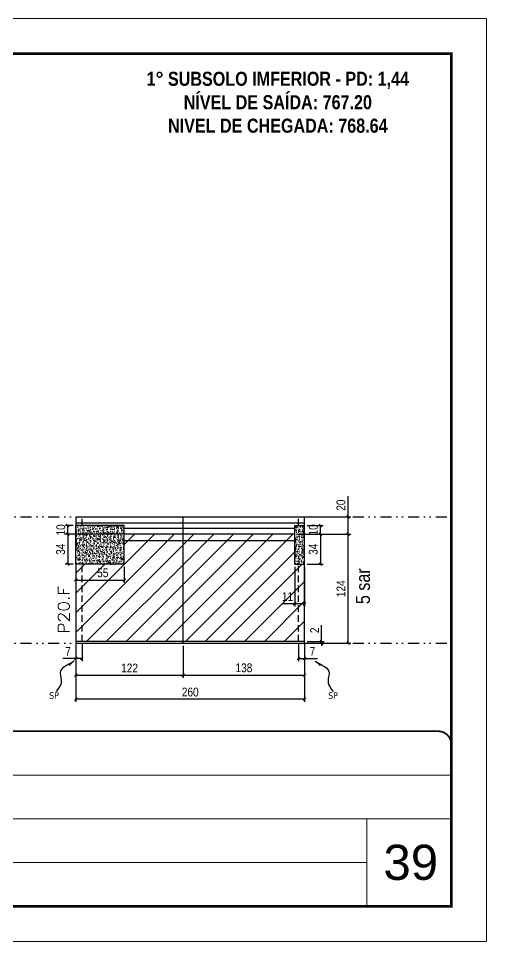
# Model space of a CAD drawing. Extents: x 14400 to 27878, y -21631 to 6985.
# Drawn here: x 18537 to 19068, y -4402 to -3352 of the extents above; entities that cross this region are included whole.
import ezdxf

# ---------------------------------------------------------------- set-up
doc = ezdxf.new("R2010")
doc.units = 0
for name, pattern in [('CONTINUO', [0]), ('DASHED', [0.75, 0.5, -0.25]), ('DIVIDE2', [0.625, 0.25, -0.125, 0, -0.125, 0, -0.125]), ('HIDDEN', [0.375, 0.25, -0.125])]:
    doc.linetypes.add(name, pattern=pattern)
for name, color, linetype, lineweight in [('CARIMBO', 255, 'Continuous', 9), ('Folhas', 255, 'Continuous', 9), ('Hachura', 251, 'Continuous', 9), ('SARRAFO DE PRESSAO', 251, 'DASHED', 9), ('Texto Seção', 7, 'Continuous', 15)]:
    doc.layers.add(name, color=color, linetype=linetype, lineweight=lineweight)
for name, color, linetype in [('COTA', 241, 'Continuous'), ('NOMENCLATURA', 7, 'Continuous'), ('Nível', 160, 'Continuous'), ('Painéis', 200, 'Continuous'), ('SARR_2.2x7', 40, 'Continuous'), ('Sarrafo de Pressão', 42, 'HIDDEN'), ('texto', 7, 'Continuous')]:
    doc.layers.add(name, color=color, linetype=linetype)
doc.styles.add('ARIAL', font='arial.ttf')
doc.styles.add('ARIAL_NARROW', font='ARIALN.TTF', dxfattribs={"height": 0.2})
doc.styles.add('COTA TECNICA', font='techl___.ttf', dxfattribs={"height": 10})
doc.styles.add('COTA TECNICA-50', font='techl___.ttf', dxfattribs={"height": 10})
doc.styles.add('REGUA-120', font='ROMANS.shx', dxfattribs={"height": 15})
doc.styles.add('ROMANC', font='techb___.ttf', dxfattribs={"height": 2.5})
doc.styles.get("Standard").update_dxf_attribs({"font": 'arial.ttf'})
doc.dimstyles.new('COTA PAINEL-50', dxfattribs={"dimtxt": 10, "dimasz": 3, "dimexe": 3, "dimexo": 3, "dimgap": 3, "dimtad": 1, "dimdec": 1, "dimzin": 12, "dimdsep": 46, "dimtxsty": 'COTA TECNICA-50', "dimblk1": 'OBLIQUE', "dimblk2": 'OBLIQUE', "dimsah": 1, "dimcen": 0.9, "dimclrd": 4, "dimclre": 4, "dimclrt": 240, "dimadec": 1, "dimazin": 3, "dimtfac": 1, "dimtdec": 1, "dimtmove": 0, "dimatfit": 3, "dimfxl": 1, "dimtolj": 1, "dimtzin": 12, "dimarcsym": 0})
doc.dimstyles.new('PAINEL', dxfattribs={"dimtxt": 10, "dimasz": 3, "dimexe": 3, "dimexo": 3, "dimgap": 3, "dimtad": 1, "dimdec": 1, "dimzin": 12, "dimdsep": 46, "dimtxsty": 'COTA TECNICA', "dimblk1": 'OBLIQUE', "dimblk2": 'OBLIQUE', "dimsah": 1, "dimcen": 0.9, "dimclrd": 4, "dimclre": 4, "dimclrt": 240, "dimadec": 1, "dimazin": 3, "dimtfac": 1, "dimtdec": 1, "dimtmove": 0, "dimatfit": 3, "dimfxl": 1, "dimtolj": 1, "dimtzin": 12, "dimarcsym": 0})
doc.dimstyles.get("Standard").update_dxf_attribs({"dimtxt": 0.18, "dimasz": 0.18, "dimexe": 0.18, "dimexo": 0.0625, "dimgap": 0.09, "dimtad": 0, "dimtih": 1, "dimtoh": 1, "dimdec": 4, "dimzin": 0, "dimdsep": 46, "dimtxsty": 'Standard', "dimcen": 0.09, "dimadec": 0, "dimazin": 0, "dimtfac": 1, "dimtdec": 4, "dimtofl": 0, "dimtmove": 0, "dimatfit": 3, "dimfxl": 1, "dimtolj": 1, "dimtzin": 0, "dimarcsym": 0})

# ---------------------------------------------------------------- blocks, each defined once
blk = doc.blocks.new('9999999999')
at = {"color": 30, "linetype": 'CONTINUO'}
for p, q in [((98564.6, 34379.6), (99584, 34379.6)), ((98564.6, 34329.8), (99488, 34329.8)), ((99584, 34329.8), (99488, 34329.8)), ((99488, 34329.8), (99488, 34230.2)), ((98564.6, 34280), (99488, 34280))]:
    blk.add_line(p, q, dxfattribs=at)
at = {"color": 30, "linetype": 'CONTINUO', "const_width": 2}
blk.add_lwpolyline([(99584, 34230.2), (99584, 34414.4, 0.414214), (99569, 34429.4), (98229, 34429.4, 0.414214), (98214, 34414.4), (98214, 34245.2, 0.414214), (98229, 34230.2), (99584, 34230.2)], format="xyb", dxfattribs=at)
at = {"layer": 'Folhas'}
blk.add_lwpolyline([(98139, 34190.2), (99624, 34190.2), (99624, 35240.2), (98139, 35240.2)], close=True, dxfattribs=at)
at = {"layer": 'Folhas', "color": 30, "const_width": 3}
blk.add_lwpolyline([(98214, 34230.2), (99584, 34230.2), (99584, 35200.2), (98214, 35200.2)], close=True, dxfattribs=at)
blk = doc.blocks.new('_Oblique')
at = {"color": 0, "linetype": 'ByBlock', "lineweight": -2}
blk.add_line((-0.5, -0.5), (0.5, 0.5), dxfattribs=at)
blk = doc.blocks.new('*D1439')
at = {"layer": 'COTA', "color": 4, "lineweight": -2, "transparency": 16777216}
for p, q in [((18601.8, -4064.2), (18601.8, -4129.8)), ((18861.8, -4064.2), (18861.8, -4129.8)), ((18861.8, -4126.8), (18601.8, -4126.8))]:
    blk.add_line(p, q, dxfattribs=at)
at = {"layer": 'Defpoints', "color": 0, "transparency": 16777216}
for p in [(18601.8, -4061.2), (18861.8, -4061.2), (18601.8, -4126.8)]:
    blk.add_point(p, dxfattribs=at)
at = {"layer": 'COTA', "color": 4, "lineweight": -2, "transparency": 16777216, "xscale": 3, "yscale": 3, "zscale": 3, "rotation": 180}
blk.add_blockref('_Oblique', (18601.8, -4126.8), dxfattribs=at)
at = {"layer": 'COTA', "color": 4, "lineweight": -2, "transparency": 16777216, "xscale": 3, "yscale": 3, "zscale": 3}
blk.add_blockref('_Oblique', (18861.8, -4126.8), dxfattribs=at)
at = {"layer": 'COTA', "color": 240, "transparency": 16777216, "insert": (18731.8, -4118.7), "char_height": 10, "attachment_point": 5, "style": 'COTA TECNICA'}
blk.add_mtext('\\A1;260', dxfattribs=at)
blk = doc.blocks.new('*D1440')
at = {"layer": 'COTA', "color": 4, "lineweight": -2, "transparency": 16777216}
for p, q in [((18854.8, -4064.2), (18854.8, -4083.4)), ((18861.8, -4066.2), (18861.8, -4083.4)), ((18854.8, -4080.4), (18861.8, -4080.4)), ((18861.8, -4080.4), (18876.5, -4080.4))]:
    blk.add_line(p, q, dxfattribs=at)
at = {"layer": 'Defpoints', "color": 0, "transparency": 16777216}
for p in [(18854.8, -4061.2), (18861.8, -4063.2), (18861.8, -4080.4)]:
    blk.add_point(p, dxfattribs=at)
at = {"layer": 'COTA', "color": 4, "lineweight": -2, "transparency": 16777216, "xscale": 3, "yscale": 3, "zscale": 3, "rotation": 180}
blk.add_blockref('_Oblique', (18854.8, -4080.4), dxfattribs=at)
at = {"layer": 'COTA', "color": 4, "lineweight": -2, "transparency": 16777216, "xscale": 3, "yscale": 3, "zscale": 3}
blk.add_blockref('_Oblique', (18861.8, -4080.4), dxfattribs=at)
at = {"layer": 'COTA', "color": 240, "transparency": 16777216, "insert": (18870.7, -4072.3), "char_height": 10, "attachment_point": 5, "style": 'COTA TECNICA-50'}
blk.add_mtext('\\A1;7', dxfattribs=at)
blk = doc.blocks.new('*D1441')
at = {"layer": 'COTA', "color": 4, "lineweight": -2, "transparency": 16777216}
for p, q in [((18601.8, -4066.2), (18601.8, -4083.4)), ((18608.8, -4064.2), (18608.8, -4083.4)), ((18601.8, -4080.4), (18587.1, -4080.4)), ((18608.8, -4080.4), (18601.8, -4080.4))]:
    blk.add_line(p, q, dxfattribs=at)
at = {"layer": 'Defpoints', "color": 0, "transparency": 16777216}
for p in [(18601.8, -4063.2), (18608.8, -4061.2), (18601.8, -4080.4)]:
    blk.add_point(p, dxfattribs=at)
at = {"layer": 'COTA', "color": 4, "lineweight": -2, "transparency": 16777216, "xscale": 3, "yscale": 3, "zscale": 3, "rotation": 180}
blk.add_blockref('_Oblique', (18601.8, -4080.4), dxfattribs=at)
at = {"layer": 'COTA', "color": 4, "lineweight": -2, "transparency": 16777216, "xscale": 3, "yscale": 3, "zscale": 3}
blk.add_blockref('_Oblique', (18608.8, -4080.4), dxfattribs=at)
at = {"layer": 'COTA', "color": 240, "transparency": 16777216, "insert": (18592.9, -4072.3), "char_height": 10, "attachment_point": 5, "style": 'COTA TECNICA-50'}
blk.add_mtext('\\A1;7', dxfattribs=at)
blk = doc.blocks.new('*D1442')
at = {"layer": 'COTA', "color": 4, "lineweight": -2, "transparency": 16777216}
for p, q in [((18881.1, -4061.2), (18881.1, -4042.4)), ((18864.8, -4061.2), (18884.1, -4061.2)), ((18864.8, -4063.2), (18884.1, -4063.2)), ((18881.1, -4063.2), (18881.1, -4061.2)), ((18881.1, -4063.2), (18881.1, -4066.2))]:
    blk.add_line(p, q, dxfattribs=at)
at = {"layer": 'Defpoints', "color": 0, "transparency": 16777216}
for p in [(18861.8, -4061.2), (18861.8, -4063.2), (18881.1, -4063.2)]:
    blk.add_point(p, dxfattribs=at)
at = {"layer": 'COTA', "color": 4, "lineweight": -2, "transparency": 16777216, "xscale": 3, "yscale": 3, "zscale": 3}
for p, rotation in [((18881.1, -4061.2), 270), ((18881.1, -4063.2), 90)]:
    blk.add_blockref('_Oblique', p, dxfattribs=dict(at, rotation=rotation))
at = {"layer": 'COTA', "color": 240, "transparency": 16777216, "insert": (18873.1, -4048.4), "char_height": 10, "attachment_point": 5, "rotation": 90, "style": 'COTA TECNICA-50'}
blk.add_mtext('\\A1;2', dxfattribs=at)
blk = doc.blocks.new('*D1453')
at = {"layer": 'COTA', "color": 4, "lineweight": -2, "transparency": 16777216}
for p, q in [((18723.8, -4066.2), (18723.8, -4102.3)), ((18861.8, -4066.2), (18861.8, -4102.3)), ((18723.8, -4099.3), (18861.8, -4099.3))]:
    blk.add_line(p, q, dxfattribs=at)
at = {"layer": 'Defpoints', "color": 0, "transparency": 16777216}
for p in [(18723.8, -4063.2), (18861.8, -4063.2), (18861.8, -4099.3)]:
    blk.add_point(p, dxfattribs=at)
at = {"layer": 'COTA', "color": 4, "lineweight": -2, "transparency": 16777216, "xscale": 3, "yscale": 3, "zscale": 3, "rotation": 180}
blk.add_blockref('_Oblique', (18723.8, -4099.3), dxfattribs=at)
at = {"layer": 'COTA', "color": 4, "lineweight": -2, "transparency": 16777216, "xscale": 3, "yscale": 3, "zscale": 3}
blk.add_blockref('_Oblique', (18861.8, -4099.3), dxfattribs=at)
at = {"layer": 'COTA', "color": 240, "transparency": 16777216, "insert": (18792.8, -4091.1), "char_height": 10, "attachment_point": 5, "style": 'COTA TECNICA'}
blk.add_mtext('\\A1;138', dxfattribs=at)
blk = doc.blocks.new('*D1454')
at = {"layer": 'COTA', "color": 4, "lineweight": -2, "transparency": 16777216}
for p, q in [((18601.8, -4066.2), (18601.8, -4102.3)), ((18723.8, -4066.2), (18723.8, -4102.3)), ((18601.8, -4099.3), (18723.8, -4099.3))]:
    blk.add_line(p, q, dxfattribs=at)
at = {"layer": 'Defpoints', "color": 0, "transparency": 16777216}
for p in [(18601.8, -4063.2), (18723.8, -4063.2), (18723.8, -4099.3)]:
    blk.add_point(p, dxfattribs=at)
at = {"layer": 'COTA', "color": 4, "lineweight": -2, "transparency": 16777216, "xscale": 3, "yscale": 3, "zscale": 3, "rotation": 180}
blk.add_blockref('_Oblique', (18601.8, -4099.3), dxfattribs=at)
at = {"layer": 'COTA', "color": 4, "lineweight": -2, "transparency": 16777216, "xscale": 3, "yscale": 3, "zscale": 3}
blk.add_blockref('_Oblique', (18723.8, -4099.3), dxfattribs=at)
at = {"layer": 'COTA', "color": 240, "transparency": 16777216, "insert": (18662.8, -4091.3), "char_height": 10, "attachment_point": 5, "style": 'COTA TECNICA'}
blk.add_mtext('\\A1;122', dxfattribs=at)
blk = doc.blocks.new('*D1451')
at = {"layer": 'COTA', "color": 4, "lineweight": -2, "transparency": 16777216}
for p, q in [((18911.2, -3919.2), (18911.2, -3896)), ((18864.8, -3919.2), (18914.2, -3919.2)), ((18911.2, -3939.2), (18911.2, -3919.2)), ((18853.8, -3939.2), (18914.2, -3939.2))]:
    blk.add_line(p, q, dxfattribs=at)
at = {"layer": 'Defpoints', "color": 0, "transparency": 16777216}
for p in [(18861.8, -3919.2), (18911.2, -3919.2), (18850.8, -3939.2)]:
    blk.add_point(p, dxfattribs=at)
at = {"layer": 'COTA', "color": 4, "lineweight": -2, "transparency": 16777216, "xscale": 3, "yscale": 3, "zscale": 3}
for p, rotation in [((18911.2, -3919.2), 90), ((18911.2, -3939.2), 270)]:
    blk.add_blockref('_Oblique', p, dxfattribs=dict(at, rotation=rotation))
at = {"layer": 'COTA', "color": 240, "transparency": 16777216, "insert": (18903.1, -3906.1), "char_height": 10, "attachment_point": 5, "rotation": 90, "style": 'COTA TECNICA'}
blk.add_mtext('\\A1;20', dxfattribs=at)
blk = doc.blocks.new('*D1452')
at = {"layer": 'COTA', "color": 4, "lineweight": -2, "transparency": 16777216}
for p, q in [((18853.8, -3939.2), (18914.2, -3939.2)), ((18911.2, -4063.2), (18911.2, -3939.2)), ((18864.8, -4063.2), (18914.2, -4063.2))]:
    blk.add_line(p, q, dxfattribs=at)
at = {"layer": 'Defpoints', "color": 0, "transparency": 16777216}
for p in [(18850.8, -3939.2), (18911.2, -3939.2), (18861.8, -4063.2)]:
    blk.add_point(p, dxfattribs=at)
at = {"layer": 'COTA', "color": 4, "lineweight": -2, "transparency": 16777216, "xscale": 3, "yscale": 3, "zscale": 3}
for p, rotation in [((18911.2, -3939.2), 90), ((18911.2, -4063.2), 270)]:
    blk.add_blockref('_Oblique', p, dxfattribs=dict(at, rotation=rotation))
at = {"layer": 'COTA', "color": 240, "transparency": 16777216, "insert": (18903.1, -4001.2), "char_height": 10, "attachment_point": 5, "rotation": 90, "style": 'COTA TECNICA'}
blk.add_mtext('\\A1;124', dxfattribs=at)
blk = doc.blocks.new('*D1457')
at = {"layer": 'COTA', "color": 4, "lineweight": -2, "transparency": 16777216}
for p, q in [((18850.8, -3976.2), (18850.8, -4021.2)), ((18861.8, -3976.2), (18861.8, -4021.2)), ((18850.8, -4018.2), (18836.7, -4018.2)), ((18861.8, -4018.2), (18850.8, -4018.2))]:
    blk.add_line(p, q, dxfattribs=at)
at = {"layer": 'Defpoints', "color": 0, "transparency": 16777216}
for p in [(18850.8, -3973.2), (18861.8, -3973.2), (18850.8, -4018.2)]:
    blk.add_point(p, dxfattribs=at)
at = {"layer": 'COTA', "color": 4, "lineweight": -2, "transparency": 16777216, "xscale": 3, "yscale": 3, "zscale": 3, "rotation": 180}
blk.add_blockref('_Oblique', (18850.8, -4018.2), dxfattribs=at)
at = {"layer": 'COTA', "color": 4, "lineweight": -2, "transparency": 16777216, "xscale": 3, "yscale": 3, "zscale": 3}
blk.add_blockref('_Oblique', (18861.8, -4018.2), dxfattribs=at)
at = {"layer": 'COTA', "color": 240, "transparency": 16777216, "insert": (18842.3, -4010.1), "char_height": 10, "attachment_point": 5, "style": 'COTA TECNICA'}
blk.add_mtext('\\A1;11', dxfattribs=at)
blk = doc.blocks.new('*D1469')
at = {"layer": 'COTA', "color": 4, "lineweight": -2, "transparency": 16777216}
for p, q in [((18601.8, -3976.2), (18601.8, -3994.2)), ((18656.8, -3976.2), (18656.8, -3994.2)), ((18601.8, -3991.2), (18656.8, -3991.2))]:
    blk.add_line(p, q, dxfattribs=at)
at = {"layer": 'Defpoints', "color": 0, "transparency": 16777216}
for p in [(18601.8, -3973.2), (18656.8, -3973.2), (18656.8, -3991.2)]:
    blk.add_point(p, dxfattribs=at)
at = {"layer": 'COTA', "color": 4, "lineweight": -2, "transparency": 16777216, "xscale": 3, "yscale": 3, "zscale": 3, "rotation": 180}
blk.add_blockref('_Oblique', (18601.8, -3991.2), dxfattribs=at)
at = {"layer": 'COTA', "color": 4, "lineweight": -2, "transparency": 16777216, "xscale": 3, "yscale": 3, "zscale": 3}
blk.add_blockref('_Oblique', (18656.8, -3991.2), dxfattribs=at)
at = {"layer": 'COTA', "color": 240, "transparency": 16777216, "insert": (18632.4, -3983.1), "char_height": 10, "attachment_point": 5, "style": 'COTA TECNICA'}
blk.add_mtext('\\A1;55', dxfattribs=at)
blk = doc.blocks.new('*D1470')
at = {"layer": 'COTA', "color": 4, "lineweight": -2, "transparency": 16777216}
for p, q in [((18653.8, -3939.2), (18589.8, -3939.2)), ((18592.8, -3939.2), (18592.8, -3973.2)), ((18598.8, -3973.2), (18589.8, -3973.2))]:
    blk.add_line(p, q, dxfattribs=at)
at = {"layer": 'Defpoints', "color": 0, "transparency": 16777216}
for p in [(18656.8, -3939.2), (18592.8, -3973.2), (18601.8, -3973.2)]:
    blk.add_point(p, dxfattribs=at)
at = {"layer": 'COTA', "color": 4, "lineweight": -2, "transparency": 16777216, "xscale": 3, "yscale": 3, "zscale": 3}
for p, rotation in [((18592.8, -3939.2), 90), ((18592.8, -3973.2), 270)]:
    blk.add_blockref('_Oblique', p, dxfattribs=dict(at, rotation=rotation))
at = {"layer": 'COTA', "color": 240, "transparency": 16777216, "insert": (18584.5, -3956.2), "char_height": 10, "attachment_point": 5, "rotation": 90, "style": 'COTA TECNICA'}
blk.add_mtext('\\A1;34', dxfattribs=at)
blk = doc.blocks.new('*D1471')
at = {"layer": 'COTA', "color": 4, "lineweight": -2, "transparency": 16777216}
for p, q in [((18598.8, -3929.2), (18589.8, -3929.2)), ((18592.8, -3939.2), (18592.8, -3929.2)), ((18653.8, -3939.2), (18589.8, -3939.2))]:
    blk.add_line(p, q, dxfattribs=at)
at = {"layer": 'Defpoints', "color": 0, "transparency": 16777216}
for p in [(18592.8, -3929.2), (18601.8, -3929.2), (18656.8, -3939.2)]:
    blk.add_point(p, dxfattribs=at)
at = {"layer": 'COTA', "color": 4, "lineweight": -2, "transparency": 16777216, "xscale": 3, "yscale": 3, "zscale": 3}
for p, rotation in [((18592.8, -3929.2), 90), ((18592.8, -3939.2), 270)]:
    blk.add_blockref('_Oblique', p, dxfattribs=dict(at, rotation=rotation))
at = {"layer": 'COTA', "color": 240, "transparency": 16777216, "insert": (18584.7, -3934.2), "char_height": 10, "attachment_point": 5, "rotation": 90, "style": 'COTA TECNICA'}
blk.add_mtext('\\A1;10', dxfattribs=at)
blk = doc.blocks.new('*D1472')
at = {"layer": 'COTA', "color": 4, "lineweight": -2, "transparency": 16777216}
for p, q in [((18853.8, -3939.2), (18882.8, -3939.2)), ((18879.8, -3939.2), (18879.8, -3973.2)), ((18864.8, -3973.2), (18882.8, -3973.2))]:
    blk.add_line(p, q, dxfattribs=at)
at = {"layer": 'Defpoints', "color": 0, "transparency": 16777216}
for p in [(18850.8, -3939.2), (18861.8, -3973.2), (18879.8, -3973.2)]:
    blk.add_point(p, dxfattribs=at)
at = {"layer": 'COTA', "color": 4, "lineweight": -2, "transparency": 16777216, "xscale": 3, "yscale": 3, "zscale": 3}
for p, rotation in [((18879.8, -3939.2), 90), ((18879.8, -3973.2), 270)]:
    blk.add_blockref('_Oblique', p, dxfattribs=dict(at, rotation=rotation))
at = {"layer": 'COTA', "color": 240, "transparency": 16777216, "insert": (18871.6, -3956.2), "char_height": 10, "attachment_point": 5, "rotation": 90, "style": 'COTA TECNICA'}
blk.add_mtext('\\A1;34', dxfattribs=at)
blk = doc.blocks.new('*D1473')
at = {"layer": 'COTA', "color": 4, "lineweight": -2, "transparency": 16777216}
for p, q in [((18864.8, -3929.2), (18882.8, -3929.2)), ((18879.8, -3939.2), (18879.8, -3929.2)), ((18853.8, -3939.2), (18882.8, -3939.2))]:
    blk.add_line(p, q, dxfattribs=at)
at = {"layer": 'Defpoints', "color": 0, "transparency": 16777216}
for p in [(18861.8, -3929.2), (18879.8, -3929.2), (18850.8, -3939.2)]:
    blk.add_point(p, dxfattribs=at)
at = {"layer": 'COTA', "color": 4, "lineweight": -2, "transparency": 16777216, "xscale": 3, "yscale": 3, "zscale": 3}
for p, rotation in [((18879.8, -3929.2), 90), ((18879.8, -3939.2), 270)]:
    blk.add_blockref('_Oblique', p, dxfattribs=dict(at, rotation=rotation))
at = {"layer": 'COTA', "color": 240, "transparency": 16777216, "insert": (18871.7, -3934.2), "char_height": 10, "attachment_point": 5, "rotation": 90, "style": 'COTA TECNICA'}
blk.add_mtext('\\A1;10', dxfattribs=at)

msp = doc.modelspace()

# ---------------------------------------------------------------- hatches: boundary and pattern name
at = {"layer": 'COTA'}
h = msp.add_hatch(dxfattribs=at)
h.set_pattern_fill('AR-CONC', color=256, scale=0.03)
h.paths.add_polyline_path([(18656.8, -3929.17), (18601.8, -3929.17), (18601.8, -3973.17), (18656.8, -3973.17)])
h = msp.add_hatch(dxfattribs=at)
h.set_pattern_fill('AR-CONC', color=256, scale=0.03)
h.set_pattern_definition([(50, (3170, 1101.575), (5.4655401, -0.4781726), [0.5715, -6.2865]), (355, (3170, 1101.575), (-1.0573026, 5.7317054), [0.4572, -5.0292175]), (100.451445, (3170.4555, 1101.535), (4.4082374, 5.2535326), [0.4857003, -5.3427073]), (46.1842, (3170, 1103.099), (8.1323712, -1.2612698), [0.85725, -9.42975]), (96.63556, (3170.678, 1102.994), (7.122124, 7.4227837), [0.7285507, -8.0140682]), (351.18415, (3170, 1103.099), (7.122124, 7.4227837), [0.685799, -7.543792]), (21, (3170.762, 1102.718), (4.5484317, -3.067956), [0.5715, -6.2865]), (326, (3170.762, 1102.718), (1.8540609, 5.525639), [0.4572, -5.0292]), (71.451445, (3171.141, 1102.4624), (6.4024926, 2.457683), [0.4857003, -5.3426981]), (37.5, (3170, 1101.5751), (0.0926581, 2.53665117), [0, -4.96824, 0, -5.1054, 0, -5.04825]), (7.5, (3170, 1101.575), (2.00458988, 3.00541724), [0, -2.91084, 0, -4.85394, 0, -1.92405]), (327.5, (3168.3007, 1101.5751), (4.06771786, -0.17186232), [0, -1.905, 0, -5.9436, 0, -7.8867]), (317.5, (3167.5387, 1101.575), (4.44387544, 0.7627947), [0, -2.4765, 0, -3.94716, 0, -5.6007])])
h.paths.add_polyline_path([(18850.8, -3929.17), (18850.8, -3973.17), (18861.8, -3973.17), (18861.8, -3929.17)])
at = {"layer": 'Hachura'}
h = msp.add_hatch(dxfattribs=at)
h.set_pattern_fill('ANSI31', color=256, scale=5)
h.paths.add_polyline_path([(18723.8, -3939.17), (18656.8, -3939.17), (18656.8, -3973.17), (18601.8, -3973.17), (18601.8, -4061.17), (18723.8, -4061.17)])
h.paths.add_polyline_path([(18621.91, -3992.93), (18643.49, -3992.93), (18643.49, -3972.34), (18621.91, -3972.34)], flags=24)
h = msp.add_hatch(dxfattribs=at)
h.set_pattern_fill('ANSI31', color=256, scale=5)
h.paths.add_polyline_path([(18861.8, -4061.17), (18861.8, -3973.17), (18850.8, -3973.17), (18850.8, -3939.17), (18723.8, -3939.17), (18723.8, -4061.17)])

# ---------------------------------------------------------------- linework, layer by layer
at = {"layer": 'COTA'}
for p, q in [((18601.8, -3973.17), (18601.8, -3929.17)), ((18861.8, -3973.17), (18861.8, -3929.17))]:
    msp.add_line(p, q, dxfattribs=at)
at = {"layer": 'Nível', "color": 4, "linetype": 'DIVIDE2', "ltscale": 50}
for p, q in [((17658.47, -3919.17), (19028.47, -3919.17)), ((17658.47, -4063.17), (19028.47, -4063.17))]:
    msp.add_line(p, q, dxfattribs=at)
at = {"layer": 'Painéis'}
for p, q in [((18601.8, -3919.17), (18601.8, -3929.17)), ((18601.8, -3919.17), (18861.8, -3919.17)), ((18723.8, -4063.17), (18723.8, -3919.17)), ((18861.8, -3929.17), (18861.8, -3919.17)), ((18656.8, -3929.17), (18601.8, -3929.17)), ((18656.8, -3973.17), (18656.8, -3929.17)), ((18850.8, -3929.17), (18861.8, -3929.17)), ((18850.8, -3973.17), (18850.8, -3929.17)), ((18850.8, -3939.17), (18656.8, -3939.17)), ((18656.8, -3973.17), (18601.8, -3973.17)), ((18601.8, -3973.17), (18601.8, -4061.17)), ((18850.8, -3973.17), (18861.8, -3973.17)), ((18861.8, -4061.17), (18861.8, -3973.17))]:
    msp.add_line(p, q, dxfattribs=at)
msp.add_lwpolyline([(18861.8, -4061.17), (18601.8, -4061.17), (18601.8, -4063.17), (18861.8, -4063.17)], close=True, dxfattribs=at)
at = {"layer": 'SARR_2.2x7'}
for p, q in [((18601.8, -3926.17), (18861.8, -3926.17)), ((18656.8, -3932.17), (18850.8, -3932.17)), ((18656.8, -3946.17), (18850.8, -3946.17))]:
    msp.add_line(p, q, dxfattribs=at)
at = {"layer": 'Sarrafo de Pressão', "ltscale": 30}
for p, q in [((18608.8, -3929.17), (18608.8, -3919.17)), ((18854.8, -3929.17), (18854.8, -3919.17)), ((18608.8, -4061.17), (18608.8, -3973.17)), ((18854.8, -4061.17), (18854.8, -3973.17))]:
    msp.add_line(p, q, dxfattribs=at)

# ---------------------------------------------------------------- block references
at = {"layer": 'SARRAFO DE PRESSAO', "color": 6, "linetype": 'ByBlock'}
msp.add_blockref('9999999999', (-80555.51, -38592.65), dxfattribs=at)

# ---------------------------------------------------------------- texts
at = {"layer": 'CARIMBO', "style": 'ARIAL'}
msp.add_text('39', height=40, dxfattribs=at).set_placement((18951.33, -4332.3))
at = {"layer": 'NOMENCLATURA', "style": 'ARIAL_NARROW'}
msp.add_text('5 sar', height=16, rotation=90, dxfattribs=at).set_placement((18936.05, -4018.65))
at = {"layer": 'NOMENCLATURA', "color": 2, "insert": (18831.31, -3386.39), "char_height": 16, "attachment_point": 2, "style": 'ROMANC'}
msp.add_mtext_dynamic_manual_height_columns('\\P1° SUBSOLO IMFERIOR - PD: 1,44\\PNÍVEL DE SAÍDA: 767.20\\PNIVEL DE CHEGADA: 768.64', width=432.3511, gutter_width=1, heights=[0], dxfattribs=at)
at = {"layer": 'texto', "color": 0, "char_height": 7.5, "attachment_point": 5}
for insert in [(18577.03, -4122.66), (18894.05, -4122.66)]:
    msp.add_mtext('{\\fTahoma|b0|i0|c0|p34;\\C4;SP}', dxfattribs=dict(at, insert=insert))
at = {"layer": 'Texto Seção', "style": 'REGUA-120', "width": 1.1}
msp.add_text('P20.F', height=13, rotation=90, dxfattribs=at).set_placement((18594.55, -4052.4))

# ---------------------------------------------------------------- dimensions: what is measured, and where the dimension line sits
at = {"layer": 'COTA'}
for base, p1, p2, angle, dimstyle, picture, middle in [((18911.17, -3919.17), (18850.8, -3939.17), (18861.8, -3919.17), 90, 'PAINEL', '*D1451', (18903.07, -3906.06)), ((18592.76, -3973.17), (18656.8, -3939.17), (18601.8, -3973.17), 90, 'PAINEL', '*D1470', (18584.54, -3956.17)), ((18911.17, -3939.17), (18861.8, -4063.17), (18850.8, -3939.17), 90, 'PAINEL', '*D1452', (18903.1, -4001.17)), ((18879.83, -3973.17), (18850.8, -3939.17), (18861.8, -3973.17), 90, 'PAINEL', '*D1472', (18871.61, -3956.17)), ((18601.8, -4080.41), (18608.8, -4061.17), (18601.8, -4063.17), 180, 'COTA PAINEL-50', '*D1441', (18592.94, -4072.33))]:
    dim = msp.add_linear_dim(base=base, p1=p1, p2=p2, angle=angle, dimstyle=dimstyle, dxfattribs=at)
    dim.commit()
    dim.dimension.update_dxf_attribs({"geometry": picture, "text_midpoint": middle})
for base, p1, p2, dimstyle, picture, middle in [((18592.76, -3929.17), (18656.8, -3939.17), (18601.8, -3929.17), 'PAINEL', '*D1471', (18592.76, -3934.17)), ((18879.83, -3929.17), (18850.8, -3939.17), (18861.8, -3929.17), 'PAINEL', '*D1473', (18879.83, -3934.17)), ((18881.06, -4063.17), (18861.8, -4061.17), (18861.8, -4063.17), 'COTA PAINEL-50', '*D1442', (18881.06, -4048.42))]:
    dim = msp.add_linear_dim(base=base, p1=p1, p2=p2, angle=90, dimstyle=dimstyle, dxfattribs=at)
    dim.commit()
    dim.dimension.update_dxf_attribs({"geometry": picture, "text_midpoint": middle, "dimtype": 160})
dim = msp.add_linear_dim(base=(18656.8, -3991.22), p1=(18601.8, -3973.17), p2=(18656.8, -3973.17), dimstyle='PAINEL', dxfattribs=at)
dim.commit()
dim.dimension.update_dxf_attribs({"geometry": '*D1469', "text_midpoint": (18632.36, -3991.22), "dimtype": 160})
for base, p1, p2, dimstyle, picture, middle in [((18850.8, -4018.19), (18861.8, -3973.17), (18850.8, -3973.17), 'PAINEL', '*D1457', (18842.26, -4010.13)), ((18723.8, -4099.35), (18601.8, -4063.17), (18723.8, -4063.17), 'PAINEL', '*D1454', (18662.8, -4091.29)), ((18861.8, -4080.41), (18854.8, -4061.17), (18861.8, -4063.17), 'COTA PAINEL-50', '*D1440', (18870.67, -4072.33))]:
    dim = msp.add_linear_dim(base=base, p1=p1, p2=p2, dimstyle=dimstyle, dxfattribs=at)
    dim.commit()
    dim.dimension.update_dxf_attribs({"geometry": picture, "text_midpoint": middle})
dim = msp.add_linear_dim(base=(18601.8, -4126.78), p1=(18861.8, -4061.17), p2=(18601.8, -4061.17), angle=180, dimstyle='PAINEL', override={"dimarcsym": 2}, dxfattribs=at)
dim.commit()
dim.dimension.update_dxf_attribs({"geometry": '*D1439', "text_midpoint": (18731.8, -4118.68)})
dim = msp.add_linear_dim(base=(18861.8, -4099.35), p1=(18723.8, -4063.17), p2=(18861.8, -4063.17), dimstyle='PAINEL', override={"dimtmove": 1}, dxfattribs=at)
dim.commit()
dim.dimension.update_dxf_attribs({"geometry": '*D1453', "text_midpoint": (18792.8, -4091.1)})

# ---------------------------------------------------------------- leaders
at = {"layer": 'COTA', "path_type": 1}
for points in [[(18599.97, -4083.35), (18584.19, -4095.18), (18585.11, -4108.19), (18579.56, -4117.97)], [(18873.63, -4083.35), (18889.42, -4095.18), (18888.49, -4108.19), (18894.04, -4117.97)]]:
    msp.add_leader(points, dimstyle='Standard', override={"dimasz": 8}, dxfattribs=at)

doc.saveas('drawing.dxf')
